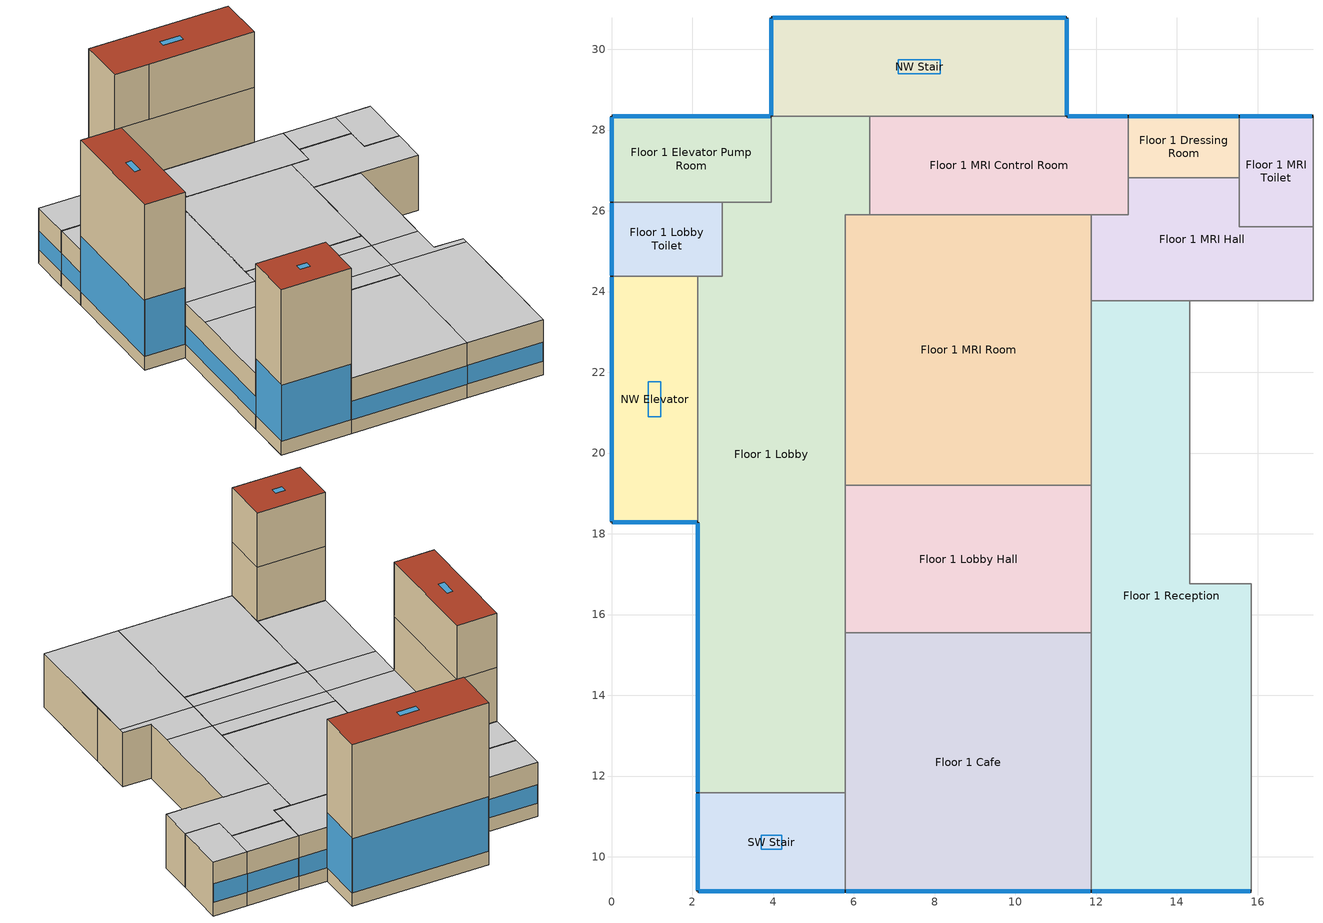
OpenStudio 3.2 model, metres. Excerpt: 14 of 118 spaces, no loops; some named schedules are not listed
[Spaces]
Floor 1 Lobby
 floor foundation (BTAP-Grnd-Floor-Mass:U-0.757_std): 6.4,28.35 6.4,25.91 5.79,25.91 5.79,11.58 2.13,11.58 2.13,24.38 2.74,24.38 2.74,26.21 3.96,26.21 3.96,28.35 z0
 wall outside: 2.13,18.29 2.13,11.58 z0:3.05
 wall to SW Stair: 2.13,11.58 5.79,11.58 z0:3.05
 wall to Floor 1 MRI Room: 5.79,19.2 5.79,25.91 6.4,25.91 z0:3.05
 wall to Floor 1 Elevator Pump Room: 3.96,28.35 3.96,26.21 2.74,26.21 z0:3.05
 wall to Floor 1 Lobby Toilet: 2.74,26.21 2.74,24.38 2.13,24.38 z0:3.05
 wall to Floor 1 MRI Control Room: 6.4,25.91 6.4,28.35 z0:3.05
 wall to Floor 1 Cafe: 5.79,11.58 5.79,15.54 z0:3.05
 wall to Floor 1 Lobby Hall: 5.79,15.54 5.79,19.2 z0:3.05
 wall to NW Stair: 6.4,28.35 3.96,28.35 z0:3.05
 wall to NW Elevator: 2.13,24.38 2.13,18.29 z0:3.05
 window (BTAP-Ext-FixedWindow:U=0.190 SHGC=0.600): 2.13,18.26 2.13,11.61 z0.76:1.78
 ceiling to Floor 2 Work Hall: 5.79,16.46 5.79,18.29 2.13,18.29 2.13,16.46 z3.05
 ceiling to Floor 2 Work: 5.79,18.29 5.79,25.91 6.4,25.91 6.4,28.35 3.96,28.35 3.96,26.21 2.74,26.21 2.74,24.38 2.13,24.38 2.13,18.29 z3.05
 ceiling to Floor 2 Reception: 5.79,11.58 5.79,16.46 2.13,16.46 2.13,11.58 z3.05
SW Stair
 floor foundation (BTAP-Grnd-Floor-Mass:U-0.757_std): 5.79,11.58 5.79,9.14 2.13,9.14 2.13,11.58 z0
 wall outside: 2.13,11.58 2.13,9.14 5.79,9.14 z0:9.14
 wall to Floor 3 Undeveloped 2: 5.79,9.14 5.79,11.58 2.13,11.58 z6.1:9.14
 wall to Floor 1 Cafe: 5.79,9.14 5.79,11.58 z0:3.05
 wall to Floor 2 Reception: 5.79,9.14 5.79,11.58 2.13,11.58 z3.05:6.1
 window (BTAP-Ext-FixedWindow:U=0.190 SHGC=0.600): 2.13,11.56 2.13,9.17 z0.76:3.87; 2.16,9.14 5.77,9.14 z0.76:3.85
 roof outside: 5.79,9.14 5.79,11.58 2.13,11.58 2.13,9.14 z9.14
 skylight (BTAP-Ext-Skylights:U=0.190 SHGC=0.600): 4.22,10.19 4.22,10.54 3.7,10.54 3.7,10.19 z9.14
Floor 1 Lobby Hall
 floor foundation (BTAP-Grnd-Floor-Mass:U-0.757_std): 11.89,19.2 11.89,15.54 5.79,15.54 5.79,19.2 z0
 wall to Floor 1 MRI Room: 11.89,19.2 5.79,19.2 z0:3.05
 wall to Floor 1 Cafe: 5.79,15.54 11.89,15.54 z0:3.05
 wall to Floor 1 Reception: 11.89,15.54 11.89,19.2 z0:3.05
 ceiling to Floor 2 Work Hall: 11.89,16.46 11.89,18.29 5.79,18.29 5.79,16.46 z3.05
 ceiling to Floor 2 Work: 11.89,18.29 11.89,19.2 5.79,19.2 5.79,18.29 z3.05
 ceiling to Floor 2 Reception: 11.89,15.54 11.89,16.46 5.79,16.46 5.79,15.54 z3.05
Floor 1 MRI Hall
 floor foundation (BTAP-Grnd-Floor-Mass:U-0.757_std): 15.54,26.82 15.54,25.6 17.37,25.6 17.37,23.77 11.89,23.77 11.89,25.91 12.8,25.91 12.8,26.82 z0
 wall to Floor 1 MRI Toilet: 17.37,25.6 15.54,25.6 15.54,26.82 z0:3.05
 wall to Floor 1 Dressing Room: 15.54,26.82 12.8,26.82 z0:3.05
 wall to Floor 1 Office: 14.33,23.77 17.37,23.77 z0:3.05
 wall to Floor 1 MRI Room: 11.89,25.91 11.89,23.77 z0:3.05
 wall to Floor 1 MRI Control Room: 12.8,26.82 12.8,25.91 11.89,25.91 z0:3.05
 wall to Floor 1 Reception: 11.89,23.77 14.33,23.77 z0:3.05
 wall to Floor 1 Procedure Room: 17.37,23.77 17.37,25.6 z0:3.05
 ceiling to Floor 2 Work: 17.37,23.77 17.37,25.6 15.54,25.6 15.54,26.82 12.8,26.82 12.8,25.91 11.89,25.91 11.89,23.77 z3.05
NW Elevator
 floor foundation (BTAP-Grnd-Floor-Mass:U-0.757_std): 2.13,24.38 2.13,18.29 0,18.29 0,24.38 z0
 wall outside: 0,24.38 0,18.29 2.13,18.29 z0:9.14
 wall to Floor 3 Office Toilet: 2.13,24.38 0,24.38 z6.1:9.14
 wall to Floor 1 Lobby Toilet: 2.13,24.38 0,24.38 z0:3.05
 wall to Floor 3 Elevator Hall: 2.13,18.29 2.13,24.38 z6.1:9.14
 wall to Floor 2 Work Toilet: 2.13,24.38 0,24.38 z3.05:6.1
 wall to Floor 2 Work: 2.13,18.29 2.13,24.38 z3.05:6.1
 window (BTAP-Ext-FixedWindow:U=0.190 SHGC=0.600): 0.03,18.29 2.11,18.29 z0.76:3.88; 0,24.36 0,18.31 z0.76:3.83
 roof outside: 2.13,18.29 2.13,24.38 0,24.38 0,18.29 z9.14
 skylight (BTAP-Ext-Skylights:U=0.190 SHGC=0.600): 1.22,20.9 1.22,21.77 0.92,21.77 0.92,20.9 z9.14
Floor 1 Reception
 floor foundation (BTAP-Grnd-Floor-Mass:U-0.757_std): 14.33,23.77 14.33,16.76 15.85,16.76 15.85,9.14 11.89,9.14 11.89,23.77 z0
 wall outside: 11.89,9.14 15.85,9.14 z0:3.05
 wall to Floor 1 Cafe: 11.89,15.54 11.89,9.14 z0:3.05
 wall to Floor 1 Reception Hall: 15.85,14.33 15.85,16.76 z0:3.05
 wall to Floor 1 Office: 15.85,16.76 14.33,16.76 14.33,23.77 z0:3.05
 wall to Floor 1 MRI Room: 11.89,23.77 11.89,19.2 z0:3.05
 wall to Floor 1 Scheduling: 15.85,9.14 15.85,14.33 z0:3.05
 window (BTAP-Ext-FixedWindow:U=0.190 SHGC=0.600): 11.91,9.14 15.82,9.14 z0.76:1.79
 ceiling to Floor 2 Work Hall: 15.85,16.46 15.85,16.76 14.33,16.76 14.33,18.29 11.89,18.29 11.89,16.46 z3.05
 ceiling to Floor 2 Reception: 15.85,9.14 15.85,16.46 11.89,16.46 11.89,9.14 z3.05
 ceiling to Floor 2 Work: 14.33,18.29 14.33,23.77 11.89,23.77 11.89,18.29 z3.05
NW Stair
 floor foundation (BTAP-Grnd-Floor-Mass:U-0.757_std): 11.28,30.78 11.28,28.35 3.96,28.35 3.96,30.78 z0
 wall outside: 11.28,28.35 11.28,30.78 3.96,30.78 3.96,28.35 z0:9.14
 wall to Floor 3 Office: 5.79,28.35 11.28,28.35 z6.1:9.14
 wall to Floor 1 MRI Control Room: 6.4,28.35 11.28,28.35 z0:3.05
 wall to Floor 2 Work: 3.96,28.35 11.28,28.35 z3.05:6.1
 wall to Floor 3 Elevator Hall: 3.96,28.35 5.79,28.35 z6.1:9.14
 window (BTAP-Ext-FixedWindow:U=0.190 SHGC=0.600): 11.25,30.78 3.99,30.78 z0.76:3.83; 3.96,30.76 3.96,28.37 / 11.28,28.37 11.28,30.76 z0.76:3.87
 roof outside: 11.28,28.35 11.28,30.78 3.96,30.78 3.96,28.35 z9.14
 skylight (BTAP-Ext-Skylights:U=0.190 SHGC=0.600): 8.14,29.39 8.14,29.74 7.1,29.74 7.1,29.39 z9.14
Floor 1 MRI Room
 floor foundation (BTAP-Grnd-Floor-Mass:U-0.757_std): 11.89,25.91 11.89,19.2 5.79,19.2 5.79,25.91 z0
 wall to Floor 1 MRI Control Room: 11.89,25.91 6.4,25.91 z0:3.05
 ceiling to Floor 2 Work: 11.89,19.2 11.89,25.91 5.79,25.91 5.79,19.2 z3.05
Floor 1 Cafe
 floor foundation (BTAP-Grnd-Floor-Mass:U-0.757_std): 11.89,15.54 11.89,9.14 5.79,9.14 5.79,15.54 z0
 wall outside: 5.79,9.14 11.89,9.14 z0:3.05
 window (BTAP-Ext-FixedWindow:U=0.190 SHGC=0.600): 5.82,9.14 11.86,9.14 z0.76:1.79
 ceiling to Floor 2 Reception: 11.89,9.14 11.89,15.54 5.79,15.54 5.79,9.14 z3.05
Floor 1 Dressing Room
 floor foundation (BTAP-Grnd-Floor-Mass:U-0.757_std): 15.54,28.35 15.54,26.82 12.8,26.82 12.8,28.35 z0
 wall outside: 15.54,28.35 12.8,28.35 z0:3.05
 wall to Floor 1 MRI Toilet: 15.54,26.82 15.54,28.35 z0:3.05
 wall to Floor 1 MRI Control Room: 12.8,28.35 12.8,26.82 z0:3.05
 window (BTAP-Ext-FixedWindow:U=0.190 SHGC=0.600): 15.52,28.35 12.83,28.35 z0.76:1.8
 ceiling to Floor 2 Work: 15.54,26.82 15.54,28.35 12.8,28.35 12.8,26.82 z3.05
Floor 1 Elevator Pump Room
 floor foundation (BTAP-Grnd-Floor-Mass:U-0.757_std): 3.96,28.35 3.96,26.21 0,26.21 0,28.35 z0
 wall outside: 3.96,28.35 0,28.35 0,26.21 z0:3.05
 wall to Floor 1 Lobby Toilet: 0,26.21 2.74,26.21 z0:3.05
 window (BTAP-Ext-FixedWindow:U=0.190 SHGC=0.600): 3.94,28.35 0.03,28.35 z0.76:1.79; 0,28.32 0,26.24 z0.76:1.8
 ceiling to Floor 2 Work: 3.96,26.21 3.96,28.35 2.74,28.35 2.74,26.21 z3.05
 ceiling to Floor 2 Janitor: 2.74,26.21 2.74,28.35 0,28.35 0,26.21 z3.05
Floor 1 Lobby Toilet
 floor foundation (BTAP-Grnd-Floor-Mass:U-0.757_std): 2.74,26.21 2.74,24.38 0,24.38 0,26.21 z0
 wall outside: 0,26.21 0,24.38 z0:3.05
 window (BTAP-Ext-FixedWindow:U=0.190 SHGC=0.600): 0,26.19 0,24.41 z0.76:1.81
 ceiling to Floor 2 Work Toilet: 2.74,24.38 2.74,26.21 0,26.21 0,24.38 z3.05
Floor 1 MRI Control Room
 floor foundation (BTAP-Grnd-Floor-Mass:U-0.757_std): 12.8,28.35 12.8,25.91 6.4,25.91 6.4,28.35 z0
 wall outside: 12.8,28.35 11.28,28.35 z0:3.05
 window (BTAP-Ext-FixedWindow:U=0.190 SHGC=0.600): 12.78,28.35 11.3,28.35 z0.76:1.81
 ceiling to Floor 2 Work: 12.8,25.91 12.8,28.35 6.4,28.35 6.4,25.91 z3.05
Floor 1 MRI Toilet
 floor foundation (BTAP-Grnd-Floor-Mass:U-0.757_std): 17.37,28.35 17.37,25.6 15.54,25.6 15.54,28.35 z0
 wall outside: 17.37,28.35 15.54,28.35 z0:3.05
 wall to Floor 1 Procedure Room: 17.37,25.6 17.37,28.35 z0:3.05
 window (BTAP-Ext-FixedWindow:U=0.190 SHGC=0.600): 17.35,28.35 15.57,28.35 z0.76:1.81
 ceiling to Floor 2 Work: 17.37,25.6 17.37,28.35 15.54,28.35 15.54,25.6 z3.05
[Site]
Calgary Intl AP_AB_CAN: Latitude {deg}=51.114; Longitude {deg}=-114.02; Time Zone {hr}=-7; Elevation {m}=1084.1; Terrain=City
[Building]
Outpatient: North Axis {deg}=0; Default Construction Set=BTAP-Mass at hdd = 5000.0; Standards Number of Stories=3; Standards Number of Above Ground Stories=3; Standards Template=NECB2017; Standards Building Type=Outpatient
[Site:WaterMainsTemperature]
Calculation Method=Correlation; Annual Average Outdoor Air Temperature {C}=5; Maximum Difference In Monthly Average Outdoor Air Temperatures {deltaC}=23.3
[Site:GroundTemperature:BuildingSurface]
19.527, 19.502, 19.536, 19.598, 20.002, 21.64, 22.225, 22.375, 21.449, 20.121, 19.802, 19.633
[SizingPeriod:DesignDay] Barometric Pressure {Pa}=88961; Sky Clearness=0; Rain Indicator=0; Snow Indicator=0; Day of Month=21; Daylight Saving Time Indicator=0; Humidity Indicating Type=Wetbulb; Dry-Bulb Temperature Range Modifier Type=DefaultMultipliers
Name | Maximum Dry-Bulb Temperature {C} | Daily Dry-Bulb Temperature Range {deltaC} | Humidity Indicating Conditions at Maximum Dry-Bulb | Wind Speed {m/s} | Wind Direction {deg} | Month | Day Type | Solar Model Indicator | ASHRAE Taub | ASHRAE Taud
Calgary Intl AP Ann Clg .4% Condns DB=>MWB | 28.5 | 12.1 | 16.1 | 4.5 | 160 | 7 | SummerDesignDay | ASHRAETau | 0.339 | 2.421
Calgary Intl AP Ann Htg 99.6% Condns DB | -28.5 | 0 | -28.5 | 2.9 | 200 | 1 | WinterDesignDay | ASHRAEClearSky
[Material:NoMass] Roughness=Smooth; Thermal Absorptance=0.9; Solar Absorptance=0.7
Name | Thermal Resistance {m2-K/W} | Visible Absorptance
Typical Carpet Pad; Typical Carpet Pad 1 | 0.21648 | 0.8
Typical Insulation 1 | 5.91238 | 0.7
Typical Insulation 2 | 4.49096 | 0.7
Typical Insulation 3 | 7.24636 | 0.7
Typical Carpet Pad 2 | 1.25503 | 0.8
Typical Carpet Pad 3; Typical Carpet Pad 4 | 3.45515 | 0.8
Typical Insulation 4 | 0.526298 | 0.7
Typical Insulation 5 | 0.526316 | 0.7
[Material]
Name | Roughness | Thickness {m} | Conductivity {W/m-K} | Density {kg/m3} | Specific Heat {J/kg-K} | Thermal Absorptance | Solar Absorptance | Visible Absorptance
G05 25mm wood | MediumSmooth | 0.0254 | 0.15 | 608 | 1630 | 0.9 | 0.5 | 0.5
100mm Normalweight concrete floor 1 | MediumSmooth | 0.1016 | 2.31 | 2322 | 832
G01 13mm gypsum board 1 | Smooth | 0.0127 | 0.16 | 800 | 1090 | 0.9 | 0.7 | 0.5
4 in. Normalweight Concrete Floor 1 | MediumRough | 0.1016 | 2.31 | 2322 | 832 | 0.9 | 0.7 | 0.7
1IN Stucco 1 | Smooth | 0.0253 | 0.6918 | 1858 | 837 | 0.9 | 0.7 | 0.92
8IN CONCRETE HW RefBldg 1 | Rough | 0.2032 | 1.311 | 2240 | 836.8 | 0.9 | 0.7 | 0.7
1/2IN Gypsum 1 | Smooth | 0.0127 | 0.16 | 784.9 | 830 | 0.9 | 0.4 | 0.4
Metal Roof Surface 1; F08 Metal surface 1 | Smooth | 0.0008 | 45.28 | 7824 | 500 | 0.9 | 0.7 | 0.7
6 in. Normalweight Concrete Floor 1; 6 in. Normalweight Concrete Floor 2; 6 in. Normalweight Concrete Floor 3 | MediumRough | 0.1524 | 2.31 | 2322 | 832 | 0.9 | 0.7 | 0.7
Expanded Polystyrene | MediumSmooth | 0.0363959 | 0.029 | 29 | 1210
[Construction]
BTAP-Int-Partition; BTAP-Int-Door: G05 25mm wood
BTAP-Int-Floor: 100mm Normalweight concrete floor 1, Typical Carpet Pad
BTAP-Int-Wall: G01 13mm gypsum board 1, G01 13mm gypsum board 1
BTAP-Int-Ceiling: Typical Carpet Pad, 100mm Normalweight concrete floor 1
BTAP-Int-Window: SimpleGlazing
BTAP-Ext-Floor-Mass:U-0.162: Typical Insulation 1, 4 in. Normalweight Concrete Floor 1, Typical Carpet Pad 1
BTAP-Ext-Wall-Mass:U-0.21: 1IN Stucco 1, 8IN CONCRETE HW RefBldg 1, Typical Insulation 2, 1/2IN Gypsum 1
BTAP-Ext-Roof-Metal:U-0.138: Metal Roof Surface 1, Typical Insulation 3
BTAP-Grnd-Floor-Mass:U-0.757: 6 in. Normalweight Concrete Floor 1, Typical Carpet Pad 2
BTAP-Grnd-Wall-Mass:U-0.284: 6 in. Normalweight Concrete Floor 2, Typical Carpet Pad 3
BTAP-Grnd-Roof-Mass:U-0.284: 6 in. Normalweight Concrete Floor 3, Typical Carpet Pad 4
BTAP-Ext-FixedWindow:U=0.190 SHGC=0.600; BTAP-Ext-GlassDoors:U=0.190 SHGC=0.600; BTAP-Ext-Skylights:U=0.190 SHGC=0.600; BTAP-Ext-DaylightDomes:U=0.190 SHGC=0.600; BTAP-Ext-DaylightDiffuser:U=0.190 SHGC=0.600: SimpleGlazing:U=0.190 SHGC=0.600
BTAP-Ext-Door:U-1.9: F08 Metal surface 1, Typical Insulation 4
BTAP-Ext-OverHeadDoor:U-1.9: Typical Insulation 5
BTAP-Grnd-Floor-Mass:U-0.757_std: 6 in. Normalweight Concrete Floor 1, Expanded Polystyrene
[DefaultConstructionSet]
BTAP-Mass at hdd = 5000.0: Default Exterior Surface Constructions=BTAP-Mass at hdd = 5000.0; Default Interior Surface Constructions=Default Surface Constructions 2; Default Ground Contact Surface Constructions=BTAP-Mass at hdd = 5000.0 1; Default Exterior SubSurface Constructions=BTAP-Mass at hdd = 5000.0; Default Interior SubSurface Constructions=Default Sub Surface Constructions 2; Interior Partition Construction=BTAP-Int-Partition
[DefaultSurfaceConstructions]
Name | Floor Construction | Wall Construction | Roof Ceiling Construction
Default Surface Constructions 2 | BTAP-Int-Floor | BTAP-Int-Wall | BTAP-Int-Ceiling
BTAP-Mass at hdd = 5000.0 | BTAP-Ext-Floor-Mass:U-0.162 | BTAP-Ext-Wall-Mass:U-0.21 | BTAP-Ext-Roof-Metal:U-0.138
BTAP-Mass at hdd = 5000.0 1 | BTAP-Grnd-Floor-Mass:U-0.757 | BTAP-Grnd-Wall-Mass:U-0.284 | BTAP-Grnd-Roof-Mass:U-0.284
[DefaultSubSurfaceConstructions]
Name | Fixed Window Construction | Operable Window Construction | Door Construction | Glass Door Construction | Overhead Door Construction | Skylight Construction | Tubular Daylight Dome Construction | Tubular Daylight Diffuser Construction
Default Sub Surface Constructions 2 | BTAP-Int-Window | BTAP-Int-Window | BTAP-Int-Door
BTAP-Mass at hdd = 5000.0 | BTAP-Ext-FixedWindow:U=0.190 SHGC=0.600 | BTAP-Ext-FixedWindow:U=0.190 SHGC=0.600 | BTAP-Ext-Door:U-1.9 | BTAP-Ext-GlassDoors:U=0.190 SHGC=0.600 | BTAP-Ext-OverHeadDoor:U-1.9 | BTAP-Ext-Skylights:U=0.190 SHGC=0.600 | BTAP-Ext-DaylightDomes:U=0.190 SHGC=0.600 | BTAP-Ext-DaylightDiffuser:U=0.190 SHGC=0.600
[WindowMaterial:SimpleGlazingSystem] Solar Heat Gain Coefficient=0.6; Visible Transmittance=0.21
Name | U-Factor {W/m2-K}
SimpleGlazing | 2.2
SimpleGlazing:U=0.190 SHGC=0.600 | 1.9
[Space] Building Story=Building Story 1; Part of Total Floor Area=Yes
Name | Space Type | Thermal Zone
Floor 1 Lobby | Space Function Lobby - elevator | ALL_ST=Lobby - elevator_FL=Building Story 1_SCH=C
SW Stair | Space Function Stairway/Stairwell-sch-A | WILD_ST=Stairway/Stairwell-sch-H_FL=Building Story 1_SCH=A
Floor 1 Lobby Hall | Space Function Corridor/Transition area - hospital-sch-A | WILD_ST=Corridor/Transition area - hospital-sch-H_FL=Building Story 1_SCH=A 6
Floor 1 Cafe | Space Function Dining area - bar lounge/leisure dining | ALL_ST=Dining area - bar lounge/leisure dining_FL=Building Story 1_SCH=B
Floor 1 Lobby Toilet | Space Function Washroom - other-sch-A | WET_ST=Washroom - other-sch-H_FL=Building Story 1_SCHA 2
Floor 1 MRI Hall | Space Function Corridor/Transition area - hospital-sch-A | WILD_ST=Corridor/Transition area - hospital-sch-H_FL=Building Story 1_SCH=A 10
NW Elevator | Space Function Lobby - elevator | ALL_ST=Lobby - elevator_FL=Building Story 1_SCH=C 1
Floor 1 MRI Toilet | Space Function Washroom - other-sch-A | WET_ST=Washroom - other-sch-H_FL=Building Story 1_SCHA 3
Floor 1 Reception | Space Function Conference/Meeting/Multi-purpose room | ALL_ST=Conference/Meeting/Multi-purpose room_FL=Building Story 1_SCH=C
NW Stair | Space Function Stairway/Stairwell-sch-A | WILD_ST=Stairway/Stairwell-sch-H_FL=Building Story 1_SCH=A 2
Floor 1 Elevator Pump Room | Space Function Electrical/Mechanical room-sch-A | WILD_ST=Electrical/Mechanical room-sch-H_FL=Building Story 1_SCH=A
Floor 1 MRI Room | Space Function Health care facility imaging room | ALL_ST=Health care facility imaging room_FL=Building Story 1_SCH=H
Floor 1 MRI Control Room | Space Function Health care facility imaging room | ALL_ST=Health care facility imaging room_FL=Building Story 1_SCH=H 1
Floor 1 Dressing Room | Space Function Office enclosed <= 25 m2 | ALL_ST=Office enclosed <= 25 m2_FL=Building Story 1_SCH=A 1
[BuildingStory]
Building Story 1: Nominal Z Coordinate {m}=0
[SpaceType] Standards Building Type=Space Function
Name | Default Schedule Set | Design Specification Outdoor Air Object | Standards Space Type
Space Function Health care facility imaging room | Space Function Health care facility imaging room Schedule Set | Space Function Health care facility imaging room Ventilation | Health care facility imaging room
Space Function Lobby - elevator | Space Function Lobby - elevator Schedule Set | Space Function Lobby - elevator Ventilation | Lobby - elevator
Space Function Office enclosed <= 25 m2 | Space Function Office enclosed <= 25 m2 Schedule Set | Space Function Office enclosed <= 25 m2 Ventilation | Office enclosed <= 25 m2
Space Function Conference/Meeting/Multi-purpose room | Space Function Conference/Meeting/Multi-purpose room Schedule Set | Space Function Conference/Meeting/Multi-purpose room Ventilation | Conference/Meeting/Multi-purpose room
Space Function Dining area - bar lounge/leisure dining | Space Function Dining area - bar lounge/leisure dining Schedule Set | Space Function Dining area - bar lounge/leisure dining Ventilation | Dining area - bar lounge/leisure dining
Space Function Washroom - other-sch-A | Space Function Washroom - other-sch-A Schedule Set | Space Function Washroom - other-sch-A Ventilation | Washroom - other-sch-A
Space Function Corridor/Transition area - hospital-sch-A | Space Function Corridor/Transition area - hospital-sch-A Schedule Set | Space Function Corridor/Transition area - hospital-sch-A Ventilation | Corridor/Transition area - hospital-sch-A
Space Function Electrical/Mechanical room-sch-A | Space Function Electrical/Mechanical room-sch-A Schedule Set | Space Function Electrical/Mechanical room-sch-A Ventilation | Electrical/Mechanical room-sch-A
Space Function Stairway/Stairwell-sch-A | Space Function Stairway/Stairwell-sch-A Schedule Set | Space Function Stairway/Stairwell-sch-A Ventilation | Stairway/Stairwell-sch-A
[People:Definition] Number of People Calculation Method=People/Area; Fraction Radiant=0.3
Name | People per Space Floor Area {person/m2}
Space Function Conference/Meeting/Multi-purpose room People Definition | 0.200073
Space Function Dining area - bar lounge/leisure dining People Definition; Space Function Lobby - elevator People Definition | 0.100036
Space Function Health care facility imaging room People Definition; Space Function Office enclosed <= 25 m2 People Definition | 0.0500182
Space Function Washroom - other-sch-A People Definition | 0.0333454
Space Function Corridor/Transition area - hospital-sch-A People Definition | 0.0100036
Space Function Electrical/Mechanical room-sch-A People Definition; Space Function Stairway/Stairwell-sch-A People Definition | 0.00500182
[People] Work Efficiency Schedule=Work Efficiency Schedule; Clothing Insulation Schedule=Clothing Schedule; Air Velocity Schedule=Air Velocity Schedule; Multiplier=1
Name | People Definition | Space or SpaceType
Space Function Conference/Meeting/Multi-purpose room People | Space Function Conference/Meeting/Multi-purpose room People Definition | Space Function Conference/Meeting/Multi-purpose room
Space Function Dining area - bar lounge/leisure dining People | Space Function Dining area - bar lounge/leisure dining People Definition | Space Function Dining area - bar lounge/leisure dining
Space Function Health care facility imaging room People | Space Function Health care facility imaging room People Definition | Space Function Health care facility imaging room
Space Function Lobby - elevator People | Space Function Lobby - elevator People Definition | Space Function Lobby - elevator
Space Function Office enclosed <= 25 m2 People | Space Function Office enclosed <= 25 m2 People Definition | Space Function Office enclosed <= 25 m2
Space Function Washroom - other-sch-A People | Space Function Washroom - other-sch-A People Definition | Space Function Washroom - other-sch-A
Space Function Corridor/Transition area - hospital-sch-A People | Space Function Corridor/Transition area - hospital-sch-A People Definition | Space Function Corridor/Transition area - hospital-sch-A
Space Function Electrical/Mechanical room-sch-A People | Space Function Electrical/Mechanical room-sch-A People Definition | Space Function Electrical/Mechanical room-sch-A
Space Function Stairway/Stairwell-sch-A People | Space Function Stairway/Stairwell-sch-A People Definition | Space Function Stairway/Stairwell-sch-A
[Lights:Definition] Design Level Calculation Method=Watts/Area; Fraction Radiant=0.5; Fraction Visible=0.2
Name | Watts per Space Floor Area {W/m2}
Space Function Conference/Meeting/Multi-purpose room Lights Definition | 11.4999
Space Function Dining area - bar lounge/leisure dining Lights Definition; Space Function Office enclosed <= 25 m2 Lights Definition | 9.99992
Space Function Health care facility imaging room Lights Definition | 11.3999
Space Function Lobby - elevator Lights Definition | 7.29994
Space Function Washroom - other-sch-A Lights Definition | 9.09993
Space Function Corridor/Transition area - hospital-sch-A Lights Definition | 9.89991
Space Function Electrical/Mechanical room-sch-A Lights Definition | 4.60167
Space Function Stairway/Stairwell-sch-A Lights Definition | 6.19995
[Lights] Fraction Replaceable=1
Name | Lights Definition | Space or SpaceType
Space Function Conference/Meeting/Multi-purpose room Lights | Space Function Conference/Meeting/Multi-purpose room Lights Definition | Space Function Conference/Meeting/Multi-purpose room
Space Function Dining area - bar lounge/leisure dining Lights | Space Function Dining area - bar lounge/leisure dining Lights Definition | Space Function Dining area - bar lounge/leisure dining
Space Function Health care facility imaging room Lights | Space Function Health care facility imaging room Lights Definition | Space Function Health care facility imaging room
Space Function Lobby - elevator Lights | Space Function Lobby - elevator Lights Definition | Space Function Lobby - elevator
Space Function Office enclosed <= 25 m2 Lights | Space Function Office enclosed <= 25 m2 Lights Definition | Space Function Office enclosed <= 25 m2
Space Function Washroom - other-sch-A Lights | Space Function Washroom - other-sch-A Lights Definition | Space Function Washroom - other-sch-A
Space Function Corridor/Transition area - hospital-sch-A Lights | Space Function Corridor/Transition area - hospital-sch-A Lights Definition | Space Function Corridor/Transition area - hospital-sch-A
Space Function Electrical/Mechanical room-sch-A Lights | Space Function Electrical/Mechanical room-sch-A Lights Definition | Space Function Electrical/Mechanical room-sch-A
Space Function Stairway/Stairwell-sch-A Lights | Space Function Stairway/Stairwell-sch-A Lights Definition | Space Function Stairway/Stairwell-sch-A
[ElectricEquipment:Definition] Design Level Calculation Method=Watts/Area; Fraction Radiant=0.5
Name | Watts per Space Floor Area {W/m2}
Space Function Conference/Meeting/Multi-purpose room Elec Equip Definition; Space Function Dining area - bar lounge/leisure dining Elec Equip Definition; Space Function Lobby - elevator Elec Equip Definition; Space Function Washroom - other-sch-A Elec Equip Definition; Space Function Electrical/Mechanical room-sch-A Elec Equip Definition | 1.00036
Space Function Health care facility imaging room Elec Equip Definition | 10.0036
Space Function Office enclosed <= 25 m2 Elec Equip Definition | 7.50273
[ElectricEquipment]
Name | Electric Equipment Definition | Space or SpaceType
Space Function Conference/Meeting/Multi-purpose room Elec Equip | Space Function Conference/Meeting/Multi-purpose room Elec Equip Definition | Space Function Conference/Meeting/Multi-purpose room
Space Function Dining area - bar lounge/leisure dining Elec Equip | Space Function Dining area - bar lounge/leisure dining Elec Equip Definition | Space Function Dining area - bar lounge/leisure dining
Space Function Health care facility imaging room Elec Equip | Space Function Health care facility imaging room Elec Equip Definition | Space Function Health care facility imaging room
Space Function Lobby - elevator Elec Equip | Space Function Lobby - elevator Elec Equip Definition | Space Function Lobby - elevator
Space Function Office enclosed <= 25 m2 Elec Equip | Space Function Office enclosed <= 25 m2 Elec Equip Definition | Space Function Office enclosed <= 25 m2
Space Function Washroom - other-sch-A Elec Equip | Space Function Washroom - other-sch-A Elec Equip Definition | Space Function Washroom - other-sch-A
Space Function Electrical/Mechanical room-sch-A Elec Equip | Space Function Electrical/Mechanical room-sch-A Elec Equip Definition | Space Function Electrical/Mechanical room-sch-A
[DesignSpecification:OutdoorAir] Outdoor Air Method=Sum
Name | Outdoor Air Flow per Person {m3/s-person} | Outdoor Air Flow per Floor Area {m3/s-m2}
Space Function Conference/Meeting/Multi-purpose room Ventilation | 0.0190431
Space Function Dining area - bar lounge/leisure dining Ventilation | 0.152345
Space Function Health care facility imaging room Ventilation |  | 0.00254
Space Function Lobby - elevator Ventilation |  | 0.00508
Space Function Office enclosed <= 25 m2 Ventilation | 0.0142188
Space Function Washroom - other-sch-A Ventilation | 0.228517
Space Function Corridor/Transition area - hospital-sch-A Ventilation; Space Function Electrical/Mechanical room-sch-A Ventilation; Space Function Stairway/Stairwell-sch-A Ventilation |  | 0.000254
[DefaultScheduleSet] People Activity Level Schedule=NECB-Activity; Infiltration Schedule=Always On
Name | Number of People Schedule | Lighting Schedule | Electric Equipment Schedule
Space Function Conference/Meeting/Multi-purpose room Schedule Set | NECB-C-Occupancy | NECB-C-Occupancy-NECB-C-Lighting-0.5-0.0-0.67-Light Ruleset | NECB-C-Electric-Equipment
Space Function Dining area - bar lounge/leisure dining Schedule Set | NECB-B-Occupancy | NECB-B-Occupancy-NECB-B-Lighting-0.0-0.0-0.67-Light Ruleset | NECB-B-Electric-Equipment
Space Function Health care facility imaging room Schedule Set | NECB-H-Occupancy | NECB-H-Occupancy-NECB-H-Lighting-0.0-0.0-0.67-Light Ruleset | NECB-H-Electric-Equipment
Space Function Lobby - elevator Schedule Set | NECB-C-Occupancy | NECB-C-Lighting | NECB-C-Electric-Equipment
Space Function Office enclosed <= 25 m2 Schedule Set | NECB-A-Occupancy | NECB-A-Occupancy-NECB-A-Lighting-0.3-0.1-0.67-Light Ruleset | NECB-A-Electric-Equipment
Space Function Washroom - other-sch-A Schedule Set | NECB-A-Occupancy | NECB-A-Occupancy-NECB-A-Lighting-0.5-0.0-0.67-Light Ruleset | NECB-A-Electric-Equipment
Space Function Corridor/Transition area - hospital-sch-A Schedule Set | NECB-A-Occupancy | NECB-A-Occupancy-NECB-A-Lighting-0.0-0.0-0.67-Light Ruleset | NECB-A-Electric-Equipment
Space Function Electrical/Mechanical room-sch-A Schedule Set; Space Function Stairway/Stairwell-sch-A Schedule Set | NECB-A-Occupancy | NECB-A-Lighting | NECB-A-Electric-Equipment
[ThermostatSetpoint:DualSetpoint]
Name | Heating Setpoint Temperature Schedule | Cooling Setpoint Temperature Schedule
Space Function Washroom - other-sch-A Thermostat 6; Space Function Washroom - other-sch-A Thermostat 9; Space Function Office enclosed <= 25 m2 Thermostat 32; Space Function Electrical/Mechanical room-sch-A Thermostat 1; Space Function Stairway/Stairwell-sch-A Thermostat 1; Space Function Corridor/Transition area - hospital-sch-A Thermostat 14; Space Function Corridor/Transition area - hospital-sch-A Thermostat 23; Space Function Stairway/Stairwell-sch-A Thermostat 3 | NECB-A-Thermostat Setpoint-Heating | NECB-A-Thermostat Setpoint-Cooling
Space Function Conference/Meeting/Multi-purpose room Thermostat 8; Space Function Lobby - elevator Thermostat 5; Space Function Lobby - elevator Thermostat 6 | NECB-C-Thermostat Setpoint-Heating | NECB-C-Thermostat Setpoint-Cooling
Space Function Dining area - bar lounge/leisure dining Thermostat 3 | NECB-B-Thermostat Setpoint-Heating | NECB-B-Thermostat Setpoint-Cooling
Space Function Health care facility imaging room Thermostat 8; Space Function Health care facility imaging room Thermostat 9 | NECB-H-Thermostat Setpoint-Heating | NECB-H-Thermostat Setpoint-Cooling
[SpaceInfiltration:DesignFlowRate] Design Flow Rate Calculation Method=Flow/ExteriorArea
Name | Space or SpaceType | Schedule | Flow per Exterior Surface Area {m3/s-m2} | Constant Term Coefficient | Temperature Term Coefficient | Velocity Term Coefficient | Velocity Squared Term Coefficient
Floor 1 Cafe Infiltration | Floor 1 Cafe | Always On Discrete | 0.00025 | 0 | 0 | 0.224 | 0
Floor 1 Dressing Room Infiltration | Floor 1 Dressing Room | Always On Discrete | 0.00025 | 0 | 0 | 0.224 | 0
Floor 1 Elevator Pump Room Infiltration | Floor 1 Elevator Pump Room | Always On Discrete | 0.00025 | 0 | 0 | 0.224 | 0
Floor 1 Lobby Infiltration | Floor 1 Lobby | Always On Discrete | 0.00025 | 0 | 0 | 0.224 | 0
Floor 1 Lobby Toilet Infiltration | Floor 1 Lobby Toilet | Always On Discrete | 0.00025 | 0 | 0 | 0.224 | 0
Floor 1 MRI Control Room Infiltration | Floor 1 MRI Control Room | Always On Discrete | 0.00025 | 0 | 0 | 0.224 | 0
Floor 1 MRI Toilet Infiltration | Floor 1 MRI Toilet | Always On Discrete | 0.00025 | 0 | 0 | 0.224 | 0
Floor 1 Reception Infiltration | Floor 1 Reception | Always On Discrete | 0.00025 | 0 | 0 | 0.224 | 0
NW Elevator Infiltration | NW Elevator | Always On Discrete | 0.00025 | 0 | 0 | 0.224 | 0
NW Stair Infiltration | NW Stair | Always On Discrete | 0.00025 | 0 | 0 | 0.224 | 0
SW Stair Infiltration | SW Stair | Always On Discrete | 0.00025 | 0 | 0 | 0.224 | 0
Space Function Washroom - other-sch-A Infiltration | Space Function Washroom - other-sch-A |  | 0.000250063
Space Function Corridor/Transition area - hospital-sch-A Infiltration | Space Function Corridor/Transition area - hospital-sch-A |  | 0.000250063
Space Function Electrical/Mechanical room-sch-A Infiltration | Space Function Electrical/Mechanical room-sch-A |  | 0.000250063
Space Function Stairway/Stairwell-sch-A Infiltration | Space Function Stairway/Stairwell-sch-A |  | 0.000250063
[ThermalZone] Use Ideal Air Loads=No
Name | Thermostat
WET_ST=Washroom - other-sch-H_FL=Building Story 1_SCHA 2 | Space Function Washroom - other-sch-A Thermostat 6
WET_ST=Washroom - other-sch-H_FL=Building Story 1_SCHA 3 | Space Function Washroom - other-sch-A Thermostat 9
ALL_ST=Office enclosed <= 25 m2_FL=Building Story 1_SCH=A 1 | Space Function Office enclosed <= 25 m2 Thermostat 32
ALL_ST=Conference/Meeting/Multi-purpose room_FL=Building Story 1_SCH=C | Space Function Conference/Meeting/Multi-purpose room Thermostat 8
ALL_ST=Lobby - elevator_FL=Building Story 1_SCH=C | Space Function Lobby - elevator Thermostat 5
ALL_ST=Dining area - bar lounge/leisure dining_FL=Building Story 1_SCH=B | Space Function Dining area - bar lounge/leisure dining Thermostat 3
ALL_ST=Health care facility imaging room_FL=Building Story 1_SCH=H | Space Function Health care facility imaging room Thermostat 8
ALL_ST=Health care facility imaging room_FL=Building Story 1_SCH=H 1 | Space Function Health care facility imaging room Thermostat 9
ALL_ST=Lobby - elevator_FL=Building Story 1_SCH=C 1 | Space Function Lobby - elevator Thermostat 6
WILD_ST=Electrical/Mechanical room-sch-H_FL=Building Story 1_SCH=A | Space Function Electrical/Mechanical room-sch-A Thermostat 1
WILD_ST=Stairway/Stairwell-sch-H_FL=Building Story 1_SCH=A | Space Function Stairway/Stairwell-sch-A Thermostat 1
WILD_ST=Corridor/Transition area - hospital-sch-H_FL=Building Story 1_SCH=A 6 | Space Function Corridor/Transition area - hospital-sch-A Thermostat 14
WILD_ST=Corridor/Transition area - hospital-sch-H_FL=Building Story 1_SCH=A 10 | Space Function Corridor/Transition area - hospital-sch-A Thermostat 23
WILD_ST=Stairway/Stairwell-sch-H_FL=Building Story 1_SCH=A 2 | Space Function Stairway/Stairwell-sch-A Thermostat 3
[Foundation:Kiva] Wall Height Above Grade {m}=0; Wall Depth Below Slab {m}=0
Bldg Kiva Foundation; Floor 1 Nurse Station Slab Kiva Foundation; Floor 1 Clean Work Slab Kiva Foundation; Floor 1 Soil Slab Kiva Foundation; Floor 1 Soil Work Slab Kiva Foundation; Floor 1 Humid Slab Kiva Foundation; Floor 1 Office Slab Kiva Foundation; Floor 1 Nurse Storage Slab Kiva Foundation
[SurfaceProperty:ExposedFoundationPerimeter] Exposed Perimeter Calculation Method=TotalExposedPerimeter
Name | Total Exposed Perimeter {m}
Floor 1 Reception Slab | 3.9624
Floor 1 Cafe Slab; Floor 1 Elevator Pump Room Slab; SW Stair Slab | 6.096
Floor 1 MRI Room Slab; Floor 1 MRI Hall Slab; Floor 1 Lobby Hall Slab | 0
Floor 1 MRI Control Room Slab | 1.524
Floor 1 Lobby Slab | 6.7056
NW Elevator Slab | 8.2296
Floor 1 Dressing Room Slab | 2.7432
Floor 1 Lobby Toilet Slab; Floor 1 MRI Toilet Slab | 1.8288
NW Stair Slab | 12.192
[Foundation:Kiva:Settings]

[Schedule:Ruleset]
Clothing Schedule: Default Day Schedule=Clothing Schedule Default Winter Clothes
Air Velocity Schedule: Default Day Schedule=Air Velocity Schedule Default
Work Efficiency Schedule: Default Day Schedule=Work Efficiency Schedule Default
NECB-C-Occupancy: Default Day Schedule=NECB-C-Occupancy Default
NECB-Activity: Default Day Schedule=NECB-Activity Default; Summer Design Day Schedule=NECB-Activity Summer Design Day; Winter Design Day Schedule=NECB-Activity Winter Design Day
NECB-C-Occupancy-NECB-C-Lighting-0.5-0.0-0.67-Light Ruleset: Default Day Schedule=NECB-C-Occupancy-NECB-C-Lighting-0.5-0.0-0.67-Light Default
NECB-C-Electric-Equipment: Default Day Schedule=NECB-C-Electric-Equipment Default
Always On: Default Day Schedule=Always On Default
NECB-C-Thermostat Setpoint-Heating: Default Day Schedule=NECB-C-Thermostat Setpoint-Heating Default
NECB-C-Thermostat Setpoint-Cooling: Default Day Schedule=NECB-C-Thermostat Setpoint-Cooling Default
NECB-H-Occupancy: Default Day Schedule=NECB-H-Occupancy Default
NECB-H-Occupancy-NECB-H-Lighting-0.0-0.0-0.67-Light Ruleset: Default Day Schedule=NECB-H-Occupancy-NECB-H-Lighting-0.0-0.0-0.67-Light Default
NECB-H-Electric-Equipment: Default Day Schedule=NECB-H-Electric-Equipment Default
NECB-H-Thermostat Setpoint-Heating: Default Day Schedule=NECB-H-Thermostat Setpoint-Heating Default
NECB-H-Thermostat Setpoint-Cooling: Default Day Schedule=NECB-H-Thermostat Setpoint-Cooling Default
NECB-B-Occupancy: Default Day Schedule=NECB-B-Occupancy Default
NECB-B-Occupancy-NECB-B-Lighting-0.0-0.0-0.67-Light Ruleset: Default Day Schedule=NECB-B-Occupancy-NECB-B-Lighting-0.0-0.0-0.67-Light Default
NECB-B-Electric-Equipment: Default Day Schedule=NECB-B-Electric-Equipment Default
NECB-B-Thermostat Setpoint-Heating: Default Day Schedule=NECB-B-Thermostat Setpoint-Heating Default
NECB-B-Thermostat Setpoint-Cooling: Default Day Schedule=NECB-B-Thermostat Setpoint-Cooling Default
NECB-C-Lighting: Default Day Schedule=NECB-C-Lighting Default
NECB-A-Occupancy: Default Day Schedule=NECB-A-Occupancy Default
NECB-A-Occupancy-NECB-A-Lighting-0.3-0.1-0.67-Light Ruleset: Default Day Schedule=NECB-A-Occupancy-NECB-A-Lighting-0.3-0.1-0.67-Light Default
NECB-A-Electric-Equipment: Default Day Schedule=NECB-A-Electric-Equipment Default
NECB-A-Thermostat Setpoint-Heating: Default Day Schedule=NECB-A-Thermostat Setpoint-Heating Default
NECB-A-Thermostat Setpoint-Cooling: Default Day Schedule=NECB-A-Thermostat Setpoint-Cooling Default
NECB-A-Occupancy-NECB-A-Lighting-0.5-0.0-0.67-Light Ruleset: Default Day Schedule=NECB-A-Occupancy-NECB-A-Lighting-0.5-0.0-0.67-Light Default
NECB-A-Lighting: Default Day Schedule=NECB-A-Lighting Default
NECB-A-Occupancy-NECB-A-Lighting-0.0-0.0-0.67-Light Ruleset: Default Day Schedule=NECB-A-Occupancy-NECB-A-Lighting-0.0-0.0-0.67-Light Default
[Schedule:Day]
Clothing Schedule Default Winter Clothes; Always On Default: 24, 0, 1
Air Velocity Schedule Default: 24, 0, 0.2
Work Efficiency Schedule Default: 24, 0, 0
NECB-C-Occupancy Default: 8, 0, 0, 9, 0, 0.1, 10, 0, 0.2, 12, 0, 0.5, 16, 0, 0.7, 17, 0, 0.8, 18, 0, 0.7, 19, 0, 0.5, 21, 0, 0.3, 24, 0, 0
NECB-Activity Default; NECB-Activity Winter Design Day; NECB-Activity Summer Design Day: 24, 0, 130
NECB-C-Occupancy-NECB-C-Lighting-0.5-0.0-0.67-Light Default: 8, 0, 0.03325, 9, 0, 0.3325, 10, 0, 0.5985, 19, 0, 0.9, 20, 0, 0.399, 21, 0, 0.3325, 24, 0, 0.03325
NECB-C-Electric-Equipment Default; NECB-C-Lighting Default: 8, 0, 0.05, 9, 0, 0.5, 19, 0, 0.9, 20, 0, 0.6, 21, 0, 0.5, 24, 0, 0.05
NECB-C-Thermostat Setpoint-Heating Default: 7, 0, 18, 8, 0, 20, 21, 0, 22, 24, 0, 18
NECB-C-Thermostat Setpoint-Cooling Default: 7, 0, 35, 21, 0, 24, 24, 0, 35
NECB-H-Occupancy Default; NECB-H-Occupancy-NECB-H-Lighting-0.0-0.0-0.67-Light Default; NECB-H-Electric-Equipment Default: 24, 0, 0.9
NECB-H-Thermostat Setpoint-Heating Default: 1, 0, 22, 7, 0, 18, 8, 0, 20, 24, 0, 22
NECB-H-Thermostat Setpoint-Cooling Default: 24, 0, 24
NECB-B-Occupancy Default: 1, 0, 0.3, 2, 0, 0.1, 9, 0, 0, 10, 0, 0.1, 11, 0, 0.2, 12, 0, 0.5, 13, 0, 0.9, 14, 0, 0.8, 15, 0, 0.5, 17, 0, 0.2, 18, 0, 0.3, 19, 0, 0.6, 22, 0, 0.9, 23, 0, 0.6, 24, 0, 0.4
NECB-B-Occupancy-NECB-B-Lighting-0.0-0.0-0.67-Light Default; NECB-B-Electric-Equipment Default: 1, 0, 0.9, 2, 0, 0.5, 9, 0, 0.1, 10, 0, 0.5, 11, 0, 0.7, 24, 0, 0.9
NECB-B-Thermostat Setpoint-Heating Default: 2, 0, 22, 8, 0, 18, 9, 0, 20, 24, 0, 22
NECB-B-Thermostat Setpoint-Cooling Default: 1, 0, 24, 8, 0, 35, 24, 0, 24
NECB-A-Occupancy Default: 7, 0, 0, 8, 0, 0.1, 9, 0, 0.7, 12, 0, 0.9, 14, 0, 0.5, 17, 0, 0.9, 18, 0, 0.7, 19, 0, 0.3, 23, 0, 0.1, 24, 0, 0
NECB-A-Electric-Equipment Default: 7, 0, 0.2, 8, 0, 0.3, 9, 0, 0.8, 18, 0, 0.9, 19, 0, 0.5, 21, 0, 0.3, 24, 0, 0.2
NECB-A-Thermostat Setpoint-Heating Default: 6, 0, 18, 7, 0, 20, 21, 0, 22, 24, 0, 18
NECB-A-Thermostat Setpoint-Cooling Default: 6, 0, 35, 21, 0, 24, 24, 0, 35
NECB-A-Occupancy-NECB-A-Lighting-0.5-0.0-0.67-Light Default: 7, 0, 0.03325, 8, 0, 0.1995, 9, 0, 0.8, 17, 0, 0.9, 18, 0, 0.8, 19, 0, 0.3325, 21, 0, 0.1995, 23, 0, 0.0665, 24, 0, 0.03325
NECB-A-Lighting Default; NECB-A-Occupancy-NECB-A-Lighting-0.0-0.0-0.67-Light Default: 7, 0, 0.05, 8, 0, 0.3, 9, 0, 0.8, 17, 0, 0.9, 18, 0, 0.8, 19, 0, 0.5, 21, 0, 0.3, 23, 0, 0.1, 24, 0, 0.05
[Schedule:Rule] Date Specification Type=DateRange; Start Day=1
Name | Schedule Ruleset | Rule Order | Day Schedule | Start Month | End Month | End Day | Apply Monday | Apply Tuesday | Apply Wednesday | Apply Thursday | Apply Friday | Apply Saturday | Apply Sunday
Schedule Rule 1 | Clothing Schedule | 0 | Clothing Schedule Summer Clothes | 5 | 9 | 30
Schedule Rule 2 | NECB-C-Occupancy | 2 | NECB-C-Occupancy Default|Wkdy Day | 1 | 12 | 31 | Yes | Yes | Yes | Yes | Yes
Schedule Rule 3 | NECB-C-Occupancy | 1 | NECB-C-Occupancy Sat Day | 1 | 12 | 31 |  |  |  |  |  | Yes
Schedule Rule 4 | NECB-C-Occupancy | 0 | NECB-C-Occupancy Sun|Hol Day | 1 | 12 | 31 |  |  |  |  |  |  | Yes
Schedule Rule 5 | NECB-C-Occupancy-NECB-C-Lighting-0.5-0.0-0.67-Light Ruleset | 2 | NECB-C-Occupancy-NECB-C-Lighting-0.5-0.0-0.67-Default|Wkdy-Light Day | 1 | 12 | 31 | Yes | Yes | Yes | Yes | Yes
Schedule Rule 6 | NECB-C-Occupancy-NECB-C-Lighting-0.5-0.0-0.67-Light Ruleset | 1 | NECB-C-Occupancy-NECB-C-Lighting-0.5-0.0-0.67-Sat-Light Day | 1 | 12 | 31 |  |  |  |  |  | Yes
Schedule Rule 7 | NECB-C-Occupancy-NECB-C-Lighting-0.5-0.0-0.67-Light Ruleset | 0 | NECB-C-Occupancy-NECB-C-Lighting-0.5-0.0-0.67-Sun|Hol-Light Day | 1 | 12 | 31 |  |  |  |  |  |  | Yes
Schedule Rule 8 | NECB-C-Electric-Equipment | 2 | NECB-C-Electric-Equipment Default|Wkdy Day | 1 | 12 | 31 | Yes | Yes | Yes | Yes | Yes
Schedule Rule 9 | NECB-C-Electric-Equipment | 1 | NECB-C-Electric-Equipment Sat Day | 1 | 12 | 31 |  |  |  |  |  | Yes
Schedule Rule 10 | NECB-C-Electric-Equipment | 0 | NECB-C-Electric-Equipment Sun|Hol Day | 1 | 12 | 31 |  |  |  |  |  |  | Yes
Schedule Rule 11 | NECB-C-Thermostat Setpoint-Heating | 2 | NECB-C-Thermostat Setpoint-Heating Default|Wkdy Day | 1 | 12 | 31 | Yes | Yes | Yes | Yes | Yes
Schedule Rule 12 | NECB-C-Thermostat Setpoint-Heating | 1 | NECB-C-Thermostat Setpoint-Heating Sat Day | 1 | 12 | 31 |  |  |  |  |  | Yes
Schedule Rule 13 | NECB-C-Thermostat Setpoint-Heating | 0 | NECB-C-Thermostat Setpoint-Heating Sun|Hol Day | 1 | 12 | 31 |  |  |  |  |  |  | Yes
Schedule Rule 14 | NECB-C-Thermostat Setpoint-Cooling | 2 | NECB-C-Thermostat Setpoint-Cooling Default|Wkdy Day | 1 | 12 | 31 | Yes | Yes | Yes | Yes | Yes
Schedule Rule 15 | NECB-C-Thermostat Setpoint-Cooling | 1 | NECB-C-Thermostat Setpoint-Cooling Sat Day | 1 | 12 | 31 |  |  |  |  |  | Yes
Schedule Rule 16 | NECB-C-Thermostat Setpoint-Cooling | 0 | NECB-C-Thermostat Setpoint-Cooling Sun|Hol Day | 1 | 12 | 31 |  |  |  |  |  |  | Yes
Schedule Rule 17 | NECB-H-Occupancy | 2 | NECB-H-Occupancy Default|Wkdy Day | 1 | 12 | 31 | Yes | Yes | Yes | Yes | Yes
Schedule Rule 18 | NECB-H-Occupancy | 1 | NECB-H-Occupancy Sat Day | 1 | 12 | 31 |  |  |  |  |  | Yes
Schedule Rule 19 | NECB-H-Occupancy | 0 | NECB-H-Occupancy Sun|Hol Day | 1 | 12 | 31 |  |  |  |  |  |  | Yes
Schedule Rule 20 | NECB-H-Occupancy-NECB-H-Lighting-0.0-0.0-0.67-Light Ruleset | 2 | NECB-H-Occupancy-NECB-H-Lighting-0.0-0.0-0.67-Default|Wkdy-Light Day | 1 | 12 | 31 | Yes | Yes | Yes | Yes | Yes
Schedule Rule 21 | NECB-H-Occupancy-NECB-H-Lighting-0.0-0.0-0.67-Light Ruleset | 1 | NECB-H-Occupancy-NECB-H-Lighting-0.0-0.0-0.67-Sat-Light Day | 1 | 12 | 31 |  |  |  |  |  | Yes
Schedule Rule 22 | NECB-H-Occupancy-NECB-H-Lighting-0.0-0.0-0.67-Light Ruleset | 0 | NECB-H-Occupancy-NECB-H-Lighting-0.0-0.0-0.67-Sun|Hol-Light Day | 1 | 12 | 31 |  |  |  |  |  |  | Yes
Schedule Rule 23 | NECB-H-Electric-Equipment | 2 | NECB-H-Electric-Equipment Default|Wkdy Day | 1 | 12 | 31 | Yes | Yes | Yes | Yes | Yes
Schedule Rule 24 | NECB-H-Electric-Equipment | 1 | NECB-H-Electric-Equipment Sat Day | 1 | 12 | 31 |  |  |  |  |  | Yes
Schedule Rule 25 | NECB-H-Electric-Equipment | 0 | NECB-H-Electric-Equipment Sun|Hol Day | 1 | 12 | 31 |  |  |  |  |  |  | Yes
Schedule Rule 26 | NECB-H-Thermostat Setpoint-Heating | 2 | NECB-H-Thermostat Setpoint-Heating Default|Wkdy Day | 1 | 12 | 31 | Yes | Yes | Yes | Yes | Yes
Schedule Rule 27 | NECB-H-Thermostat Setpoint-Heating | 1 | NECB-H-Thermostat Setpoint-Heating Sat Day | 1 | 12 | 31 |  |  |  |  |  | Yes
Schedule Rule 28 | NECB-H-Thermostat Setpoint-Heating | 0 | NECB-H-Thermostat Setpoint-Heating Sun|Hol Day | 1 | 12 | 31 |  |  |  |  |  |  | Yes
Schedule Rule 29 | NECB-H-Thermostat Setpoint-Cooling | 2 | NECB-H-Thermostat Setpoint-Cooling Default|Wkdy Day | 1 | 12 | 31 | Yes | Yes | Yes | Yes | Yes
Schedule Rule 30 | NECB-H-Thermostat Setpoint-Cooling | 1 | NECB-H-Thermostat Setpoint-Cooling Sat Day | 1 | 12 | 31 |  |  |  |  |  | Yes
Schedule Rule 31 | NECB-H-Thermostat Setpoint-Cooling | 0 | NECB-H-Thermostat Setpoint-Cooling Sun|Hol Day | 1 | 12 | 31 |  |  |  |  |  |  | Yes
Schedule Rule 32 | NECB-B-Occupancy | 2 | NECB-B-Occupancy Default|Wkdy Day | 1 | 12 | 31 | Yes | Yes | Yes | Yes | Yes
Schedule Rule 33 | NECB-B-Occupancy | 1 | NECB-B-Occupancy Sat Day | 1 | 12 | 31 |  |  |  |  |  | Yes
Schedule Rule 34 | NECB-B-Occupancy | 0 | NECB-B-Occupancy Sun|Hol Day | 1 | 12 | 31 |  |  |  |  |  |  | Yes
Schedule Rule 35 | NECB-B-Occupancy-NECB-B-Lighting-0.0-0.0-0.67-Light Ruleset | 2 | NECB-B-Occupancy-NECB-B-Lighting-0.0-0.0-0.67-Default|Wkdy-Light Day | 1 | 12 | 31 | Yes | Yes | Yes | Yes | Yes
Schedule Rule 36 | NECB-B-Occupancy-NECB-B-Lighting-0.0-0.0-0.67-Light Ruleset | 1 | NECB-B-Occupancy-NECB-B-Lighting-0.0-0.0-0.67-Sat-Light Day | 1 | 12 | 31 |  |  |  |  |  | Yes
Schedule Rule 37 | NECB-B-Occupancy-NECB-B-Lighting-0.0-0.0-0.67-Light Ruleset | 0 | NECB-B-Occupancy-NECB-B-Lighting-0.0-0.0-0.67-Sun|Hol-Light Day | 1 | 12 | 31 |  |  |  |  |  |  | Yes
Schedule Rule 38 | NECB-B-Electric-Equipment | 2 | NECB-B-Electric-Equipment Default|Wkdy Day | 1 | 12 | 31 | Yes | Yes | Yes | Yes | Yes
Schedule Rule 39 | NECB-B-Electric-Equipment | 1 | NECB-B-Electric-Equipment Sat Day | 1 | 12 | 31 |  |  |  |  |  | Yes
Schedule Rule 40 | NECB-B-Electric-Equipment | 0 | NECB-B-Electric-Equipment Sun|Hol Day | 1 | 12 | 31 |  |  |  |  |  |  | Yes
Schedule Rule 41 | NECB-B-Thermostat Setpoint-Heating | 2 | NECB-B-Thermostat Setpoint-Heating Default|Wkdy Day | 1 | 12 | 31 | Yes | Yes | Yes | Yes | Yes
Schedule Rule 42 | NECB-B-Thermostat Setpoint-Heating | 1 | NECB-B-Thermostat Setpoint-Heating Sat Day | 1 | 12 | 31 |  |  |  |  |  | Yes
Schedule Rule 43 | NECB-B-Thermostat Setpoint-Heating | 0 | NECB-B-Thermostat Setpoint-Heating Sun|Hol Day | 1 | 12 | 31 |  |  |  |  |  |  | Yes
Schedule Rule 44 | NECB-B-Thermostat Setpoint-Cooling | 2 | NECB-B-Thermostat Setpoint-Cooling Default|Wkdy Day | 1 | 12 | 31 | Yes | Yes | Yes | Yes | Yes
Schedule Rule 45 | NECB-B-Thermostat Setpoint-Cooling | 1 | NECB-B-Thermostat Setpoint-Cooling Sat Day | 1 | 12 | 31 |  |  |  |  |  | Yes
Schedule Rule 46 | NECB-B-Thermostat Setpoint-Cooling | 0 | NECB-B-Thermostat Setpoint-Cooling Sun|Hol Day | 1 | 12 | 31 |  |  |  |  |  |  | Yes
Schedule Rule 59 | NECB-C-Lighting | 2 | NECB-C-Lighting Default|Wkdy Day | 1 | 12 | 31 | Yes | Yes | Yes | Yes | Yes
Schedule Rule 60 | NECB-C-Lighting | 1 | NECB-C-Lighting Sat Day | 1 | 12 | 31 |  |  |  |  |  | Yes
Schedule Rule 61 | NECB-C-Lighting | 0 | NECB-C-Lighting Sun|Hol Day | 1 | 12 | 31 |  |  |  |  |  |  | Yes
Schedule Rule 65 | NECB-A-Occupancy | 2 | NECB-A-Occupancy Default|Wkdy Day | 1 | 12 | 31 | Yes | Yes | Yes | Yes | Yes
Schedule Rule 66 | NECB-A-Occupancy | 1 | NECB-A-Occupancy Sat Day | 1 | 12 | 31 |  |  |  |  |  | Yes
Schedule Rule 67 | NECB-A-Occupancy | 0 | NECB-A-Occupancy Sun|Hol Day | 1 | 12 | 31 |  |  |  |  |  |  | Yes
Schedule Rule 71 | NECB-A-Electric-Equipment | 2 | NECB-A-Electric-Equipment Default|Wkdy Day | 1 | 12 | 31 | Yes | Yes | Yes | Yes | Yes
Schedule Rule 72 | NECB-A-Electric-Equipment | 1 | NECB-A-Electric-Equipment Sat Day | 1 | 12 | 31 |  |  |  |  |  | Yes
Schedule Rule 73 | NECB-A-Electric-Equipment | 0 | NECB-A-Electric-Equipment Sun|Hol Day | 1 | 12 | 31 |  |  |  |  |  |  | Yes
Schedule Rule 74 | NECB-A-Thermostat Setpoint-Heating | 2 | NECB-A-Thermostat Setpoint-Heating Default|Wkdy Day | 1 | 12 | 31 | Yes | Yes | Yes | Yes | Yes
Schedule Rule 75 | NECB-A-Thermostat Setpoint-Heating | 1 | NECB-A-Thermostat Setpoint-Heating Sat Day | 1 | 12 | 31 |  |  |  |  |  | Yes
Schedule Rule 76 | NECB-A-Thermostat Setpoint-Heating | 0 | NECB-A-Thermostat Setpoint-Heating Sun|Hol Day | 1 | 12 | 31 |  |  |  |  |  |  | Yes
Schedule Rule 77 | NECB-A-Thermostat Setpoint-Cooling | 2 | NECB-A-Thermostat Setpoint-Cooling Default|Wkdy Day | 1 | 12 | 31 | Yes | Yes | Yes | Yes | Yes
Schedule Rule 78 | NECB-A-Thermostat Setpoint-Cooling | 1 | NECB-A-Thermostat Setpoint-Cooling Sat Day | 1 | 12 | 31 |  |  |  |  |  | Yes
Schedule Rule 79 | NECB-A-Thermostat Setpoint-Cooling | 0 | NECB-A-Thermostat Setpoint-Cooling Sun|Hol Day | 1 | 12 | 31 |  |  |  |  |  |  | Yes
Schedule Rule 86 | NECB-A-Occupancy-NECB-A-Lighting-0.5-0.0-0.67-Light Ruleset | 2 | NECB-A-Occupancy-NECB-A-Lighting-0.5-0.0-0.67-Default|Wkdy-Light Day | 1 | 12 | 31 | Yes | Yes | Yes | Yes | Yes
Schedule Rule 87 | NECB-A-Occupancy-NECB-A-Lighting-0.5-0.0-0.67-Light Ruleset | 1 | NECB-A-Occupancy-NECB-A-Lighting-0.5-0.0-0.67-Sat-Light Day | 1 | 12 | 31 |  |  |  |  |  | Yes
Schedule Rule 88 | NECB-A-Occupancy-NECB-A-Lighting-0.5-0.0-0.67-Light Ruleset | 0 | NECB-A-Occupancy-NECB-A-Lighting-0.5-0.0-0.67-Sun|Hol-Light Day | 1 | 12 | 31 |  |  |  |  |  |  | Yes
Schedule Rule 89 | NECB-A-Lighting | 2 | NECB-A-Lighting Default|Wkdy Day | 1 | 12 | 31 | Yes | Yes | Yes | Yes | Yes
Schedule Rule 90 | NECB-A-Lighting | 1 | NECB-A-Lighting Sat Day | 1 | 12 | 31 |  |  |  |  |  | Yes
Schedule Rule 91 | NECB-A-Lighting | 0 | NECB-A-Lighting Sun|Hol Day | 1 | 12 | 31 |  |  |  |  |  |  | Yes
Schedule Rule 92 | NECB-A-Occupancy-NECB-A-Lighting-0.0-0.0-0.67-Light Ruleset | 2 | NECB-A-Occupancy-NECB-A-Lighting-0.0-0.0-0.67-Default|Wkdy-Light Day | 1 | 12 | 31 | Yes | Yes | Yes | Yes | Yes
Schedule Rule 93 | NECB-A-Occupancy-NECB-A-Lighting-0.0-0.0-0.67-Light Ruleset | 1 | NECB-A-Occupancy-NECB-A-Lighting-0.0-0.0-0.67-Sat-Light Day | 1 | 12 | 31 |  |  |  |  |  | Yes
Schedule Rule 94 | NECB-A-Occupancy-NECB-A-Lighting-0.0-0.0-0.67-Light Ruleset | 0 | NECB-A-Occupancy-NECB-A-Lighting-0.0-0.0-0.67-Sun|Hol-Light Day | 1 | 12 | 31 |  |  |  |  |  |  | Yes
[Schedule:Constant]
Always On Discrete: Value=1
